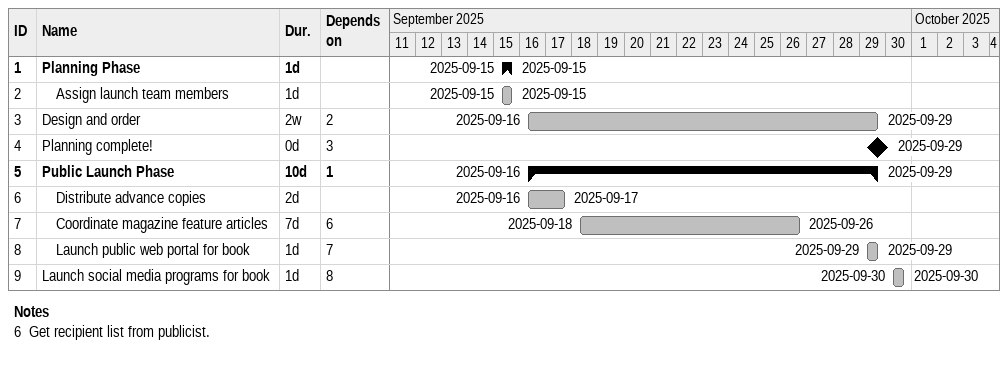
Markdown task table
| ID | Level | Task | Duration | Start | Finish | Predecessors |
|---|---|---|---|---|---|---|
| 1 | 1 | **Planning Phase** | 1d | 2025-09-15 | 2025-09-15 |  |
| 2 | 2 | Assign launch team members | 1d | 2025-09-15 | 2025-09-15 |  |
| 3 | 1 | Design and order | 2w | 2025-09-16 | 2025-09-29 | 2 |
| 4 | 1 | Planning complete! | 0d | 2025-09-29 | 2025-09-29 | 3 |
| 5 | 1 | **Public Launch Phase** | 10d | 2025-09-16 | 2025-09-29 | 1 |
| 6 | 2 | Distribute advance copies | 2d | 2025-09-16 | 2025-09-17 |  |
| 7 | 2 | Coordinate magazine feature articles | 7d | 2025-09-18 | 2025-09-26 | 6 |
| 8 | 2 | Launch public web portal for book | 1d | 2025-09-29 | 2025-09-29 | 7 |
| 9 | 1 | Launch social media programs for book | 1d | 2025-09-30 | 2025-09-30 | 8 |

Notes
- 6: Get recipient list from publicist.
